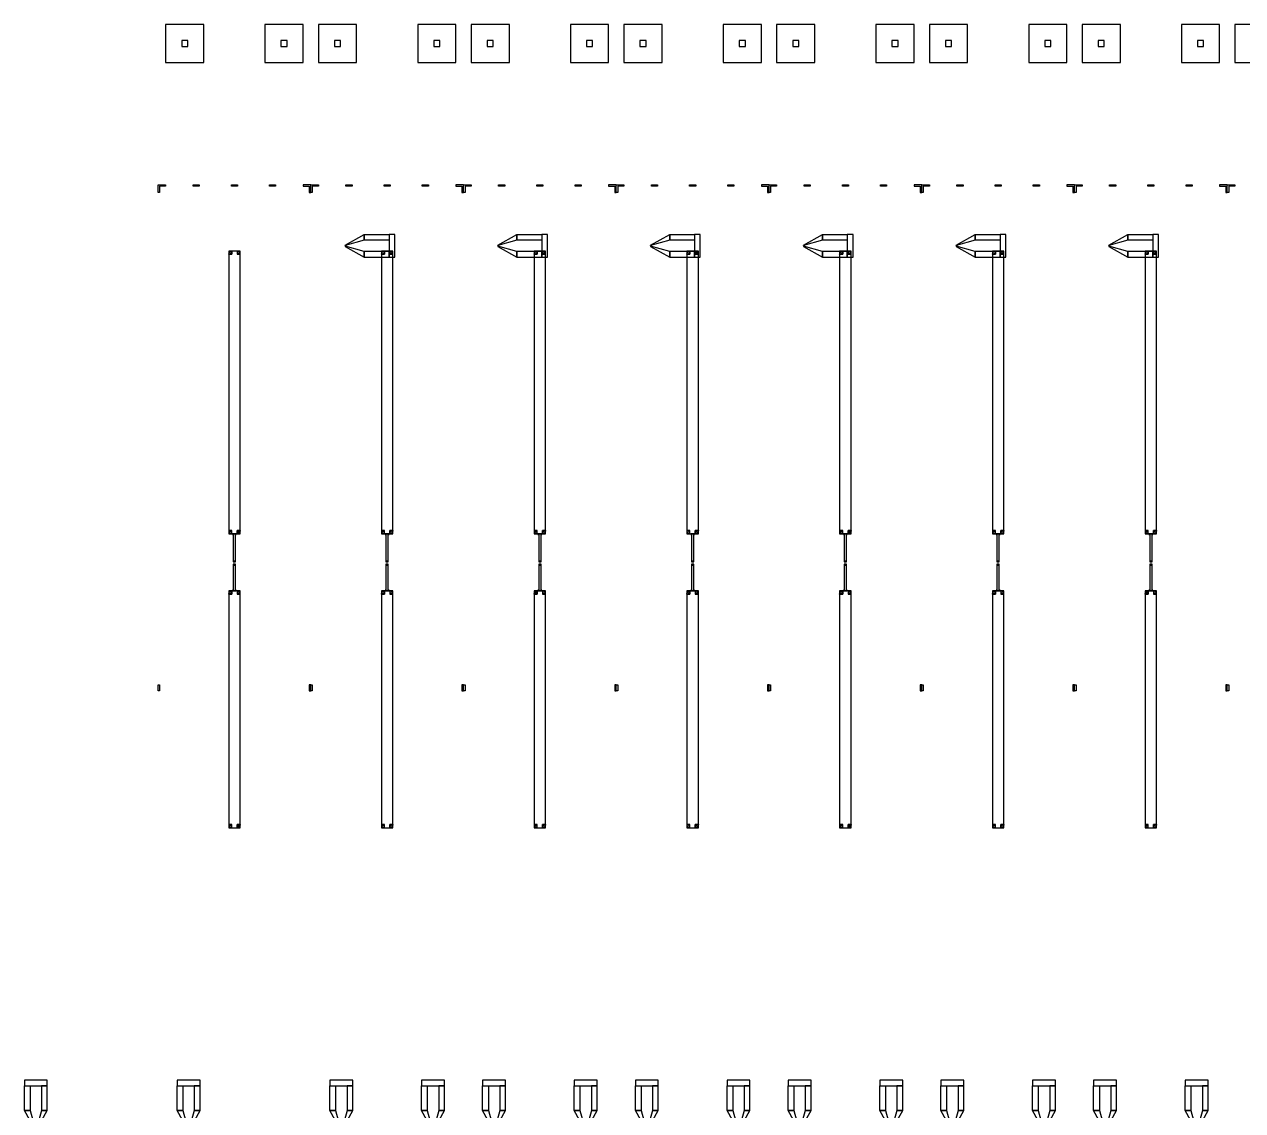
# Model space of a CAD drawing. Extents: x -19750 to 13102, y -13175 to 15275.
# Drawn here: x -19750 to -3799, y 1050 to 15275 of the extents above; entities that cross this region are included whole.
import ezdxf

# ---------------------------------------------------------------- set-up
doc = ezdxf.new("R2010")
doc.units = 0

# ---------------------------------------------------------------- blocks, each defined once
blk = doc.blocks.new('C1A')
for points in [[(-100, 28250), (-100, 27750), (400, 27750), (400, 28250), (-100, 28250)], [(1200, 28250), (1200, 27750), (1700, 27750), (1700, 28250), (1200, 28250)], [(110, 28040), (110, 27960), (190, 27960), (190, 28040), (110, 28040)], [(1410, 28040), (1410, 27960), (1490, 27960), (1490, 28040), (1410, 28040)], [(-200, 26150), (-100, 26150), (-100, 26130), (-180, 26130), (-180, 26050), (-200, 26050), (-200, 26150)], [(260, 26150), (340, 26150), (340, 26130), (260, 26130), (260, 26150)], [(760, 26150), (840, 26150), (840, 26130), (760, 26130), (760, 26150)], [(1260, 26150), (1340, 26150), (1340, 26130), (1260, 26130), (1260, 26150)], [(1800, 26150), (1700, 26150), (1700, 26130), (1780, 26130), (1780, 26050), (1800, 26050), (1800, 26150)], [(2500, 25425), (2250, 25355), (2250, 25360), (2500, 25500), (2500, 25425)], [(2500, 25425), (2250, 25355), (2250, 25360), (2500, 25500), (2500, 25425)], [(2825, 25425), (2500, 25425), (2500, 25500), (2825, 25500), (2825, 25425)], [(2825, 25425), (2500, 25425), (2500, 25500), (2825, 25500), (2825, 25425)], [(2900, 25500), (2825, 25500), (2825, 25200), (2900, 25200), (2900, 25500)], [(2900, 25500), (2825, 25500), (2825, 25200), (2900, 25200), (2900, 25500)], [(725, 25280), (725, 21580), (875, 21580), (875, 25280), (725, 25280)], [(725, 25280), (725, 25240), (765, 25240), (765, 25280), (725, 25280)], [(725, 25240), (730, 25260), (745, 25275), (765, 25280), (765, 25260), (755, 25257), (748, 25250), (745, 25240), (725, 25240)], [(745, 25240), (748, 25250), (755, 25257), (765, 25260), (765, 25240), (765, 25240), (765, 25240), (765, 25240), (745, 25240)], [(835, 25280), (835, 25240), (875, 25240), (875, 25280), (835, 25280)], [(875, 25240), (870, 25260), (855, 25275), (835, 25280), (835, 25260), (845, 25257), (852, 25250), (855, 25240), (875, 25240)], [(855, 25240), (852, 25250), (845, 25257), (835, 25260), (835, 25240), (835, 25240), (835, 25240), (835, 25240), (855, 25240)], [(2500, 25275), (2250, 25345), (2250, 25340), (2500, 25200), (2500, 25275)], [(2500, 25275), (2250, 25345), (2250, 25340), (2500, 25200), (2500, 25275)], [(2825, 25275), (2500, 25275), (2500, 25200), (2825, 25200), (2825, 25275)], [(2825, 25275), (2500, 25275), (2500, 25200), (2825, 25200), (2825, 25275)], [(765, 21580), (765, 21620), (725, 21620), (725, 21580), (765, 21580)], [(725, 21620), (730, 21600), (745, 21585), (765, 21580), (765, 21600), (755, 21603), (748, 21610), (745, 21620), (725, 21620)], [(745, 21620), (748, 21610), (755, 21603), (765, 21600), (765, 21620), (765, 21620), (765, 21620), (765, 21620), (745, 21620)], [(775, 21580), (775, 21570), (785, 21570), (785, 21580), (775, 21580)], [(785, 21570), (784, 21575), (780, 21579), (775, 21580), (775, 21575), (777, 21574), (779, 21572), (780, 21570), (785, 21570)], [(780, 21570), (779, 21572), (777, 21574), (775, 21575), (775, 21570), (775, 21570), (775, 21570), (775, 21570), (780, 21570)], [(785, 21580), (785, 21210), (815, 21210), (815, 21580), (785, 21580)], [(815, 21580), (815, 21570), (825, 21570), (825, 21580), (815, 21580)], [(815, 21570), (816, 21575), (820, 21579), (825, 21580), (825, 21575), (822, 21574), (821, 21572), (820, 21570), (815, 21570)], [(820, 21570), (821, 21572), (822, 21574), (825, 21575), (825, 21570), (825, 21570), (825, 21570), (825, 21570), (820, 21570)], [(875, 21580), (875, 21620), (835, 21620), (835, 21580), (875, 21580)], [(875, 21620), (870, 21600), (855, 21585), (835, 21580), (835, 21600), (845, 21603), (852, 21610), (855, 21620), (875, 21620)], [(855, 21620), (852, 21610), (845, 21603), (835, 21600), (835, 21620), (835, 21620), (835, 21620), (835, 21620), (855, 21620)], [(807, 21215), (807, 21220), (792, 21220), (792, 21215), (807, 21215)], [(785, 21180), (785, 20830), (815, 20830), (815, 21180), (785, 21180)], [(792, 21175), (792, 21170), (807, 21170), (807, 21175), (792, 21175)], [(802, 21210), (802, 21215), (797, 21215), (797, 21210), (802, 21210)], [(797, 21180), (797, 21175), (802, 21175), (802, 21180), (797, 21180)], [(725, 20830), (725, 17730), (875, 17730), (875, 20830), (725, 20830)], [(725, 20830), (725, 20790), (765, 20790), (765, 20830), (725, 20830)], [(725, 20790), (730, 20810), (745, 20825), (765, 20830), (765, 20810), (755, 20807), (748, 20800), (745, 20790), (725, 20790)], [(745, 20790), (748, 20800), (755, 20807), (765, 20810), (765, 20790), (765, 20790), (765, 20790), (765, 20790), (745, 20790)], [(785, 20830), (785, 20840), (775, 20840), (775, 20830), (785, 20830)], [(785, 20840), (784, 20835), (780, 20831), (775, 20830), (775, 20835), (777, 20836), (779, 20838), (780, 20840), (785, 20840)], [(780, 20840), (779, 20838), (777, 20836), (775, 20835), (775, 20840), (775, 20840), (775, 20840), (775, 20840), (780, 20840)], [(825, 20830), (825, 20840), (815, 20840), (815, 20830), (825, 20830)], [(815, 20840), (816, 20835), (820, 20831), (825, 20830), (825, 20835), (822, 20836), (821, 20838), (820, 20840), (815, 20840)], [(820, 20840), (821, 20838), (822, 20836), (825, 20835), (825, 20840), (825, 20840), (825, 20840), (825, 20840), (820, 20840)], [(835, 20830), (835, 20790), (875, 20790), (875, 20830), (835, 20830)], [(875, 20790), (870, 20810), (855, 20825), (835, 20830), (835, 20810), (845, 20807), (852, 20800), (855, 20790), (875, 20790)], [(855, 20790), (852, 20800), (845, 20807), (835, 20810), (835, 20790), (835, 20790), (835, 20790), (835, 20790), (855, 20790)], [(-200, 19522), (-200, 19602), (-180, 19602), (-180, 19522), (-200, 19522)], [(1800, 19522), (1800, 19602), (1780, 19602), (1780, 19522), (1800, 19522)], [(765, 17730), (765, 17770), (725, 17770), (725, 17730), (765, 17730)], [(725, 17770), (730, 17750), (745, 17735), (765, 17730), (765, 17750), (755, 17753), (748, 17760), (745, 17770), (725, 17770)], [(745, 17770), (748, 17760), (755, 17753), (765, 17750), (765, 17770), (765, 17770), (765, 17770), (765, 17770), (745, 17770)], [(875, 17730), (875, 17770), (835, 17770), (835, 17730), (875, 17730)], [(875, 17770), (870, 17750), (855, 17735), (835, 17730), (835, 17750), (845, 17753), (852, 17760), (855, 17770), (875, 17770)], [(855, 17770), (852, 17760), (845, 17753), (835, 17750), (835, 17770), (835, 17770), (835, 17770), (835, 17770), (855, 17770)], [(-1950, 14425), (-1950, 14350), (-1650, 14350), (-1650, 14425), (-1950, 14425)], [(-1950, 14425), (-1950, 14350), (-1650, 14350), (-1650, 14425), (-1950, 14425)], [(3250, 14425), (3250, 14350), (3550, 14350), (3550, 14425), (3250, 14425)], [(3250, 14425), (3250, 14350), (3550, 14350), (3550, 14425), (3250, 14425)], [(-1875, 14350), (-1875, 14025), (-1950, 14025), (-1950, 14350), (-1875, 14350)], [(-1875, 14350), (-1875, 14025), (-1950, 14025), (-1950, 14350), (-1875, 14350)], [(-1725, 14350), (-1725, 14025), (-1650, 14025), (-1650, 14350), (-1725, 14350)], [(-1725, 14350), (-1725, 14025), (-1650, 14025), (-1650, 14350), (-1725, 14350)], [(3325, 14350), (3325, 14025), (3250, 14025), (3250, 14350), (3325, 14350)], [(3325, 14350), (3325, 14025), (3250, 14025), (3250, 14350), (3325, 14350)], [(3475, 14350), (3475, 14025), (3550, 14025), (3550, 14350), (3475, 14350)], [(3475, 14350), (3475, 14025), (3550, 14025), (3550, 14350), (3475, 14350)], [(-1875, 14025), (-1805, 13775), (-1810, 13775), (-1950, 14025), (-1875, 14025)], [(-1875, 14025), (-1805, 13775), (-1810, 13775), (-1950, 14025), (-1875, 14025)], [(-1725, 14025), (-1795, 13775), (-1790, 13775), (-1650, 14025), (-1725, 14025)], [(-1725, 14025), (-1795, 13775), (-1790, 13775), (-1650, 14025), (-1725, 14025)], [(3325, 14025), (3395, 13775), (3390, 13775), (3250, 14025), (3325, 14025)], [(3325, 14025), (3395, 13775), (3390, 13775), (3250, 14025), (3325, 14025)], [(3475, 14025), (3405, 13775), (3410, 13775), (3550, 14025), (3475, 14025)], [(3475, 14025), (3405, 13775), (3410, 13775), (3550, 14025), (3475, 14025)]]:
    blk.add_lwpolyline(points)
blk = doc.blocks.new('C1B')
for points in [[(-100, 28250), (-100, 27750), (400, 27750), (400, 28250), (-100, 28250)], [(1200, 28250), (1200, 27750), (1700, 27750), (1700, 28250), (1200, 28250)], [(110, 28040), (110, 27960), (190, 27960), (190, 28040), (110, 28040)], [(1410, 28040), (1410, 27960), (1490, 27960), (1490, 28040), (1410, 28040)], [(-200, 26150), (-100, 26150), (-100, 26130), (-180, 26130), (-180, 26050), (-200, 26050), (-200, 26150)], [(260, 26150), (340, 26150), (340, 26130), (260, 26130), (260, 26150)], [(760, 26150), (840, 26150), (840, 26130), (760, 26130), (760, 26150)], [(1260, 26150), (1340, 26150), (1340, 26130), (1260, 26130), (1260, 26150)], [(1800, 26150), (1700, 26150), (1700, 26130), (1780, 26130), (1780, 26050), (1800, 26050), (1800, 26150)], [(2500, 25425), (2250, 25355), (2250, 25360), (2500, 25500), (2500, 25425)], [(2500, 25425), (2250, 25355), (2250, 25360), (2500, 25500), (2500, 25425)], [(2825, 25425), (2500, 25425), (2500, 25500), (2825, 25500), (2825, 25425)], [(2825, 25425), (2500, 25425), (2500, 25500), (2825, 25500), (2825, 25425)], [(2900, 25500), (2825, 25500), (2825, 25200), (2900, 25200), (2900, 25500)], [(2900, 25500), (2825, 25500), (2825, 25200), (2900, 25200), (2900, 25500)], [(725, 25280), (725, 21580), (875, 21580), (875, 25280), (725, 25280)], [(725, 25280), (725, 25240), (765, 25240), (765, 25280), (725, 25280)], [(725, 25240), (730, 25260), (745, 25275), (765, 25280), (765, 25260), (755, 25257), (748, 25250), (745, 25240), (725, 25240)], [(745, 25240), (748, 25250), (755, 25257), (765, 25260), (765, 25240), (765, 25240), (765, 25240), (765, 25240), (745, 25240)], [(835, 25280), (835, 25240), (875, 25240), (875, 25280), (835, 25280)], [(875, 25240), (870, 25260), (855, 25275), (835, 25280), (835, 25260), (845, 25257), (852, 25250), (855, 25240), (875, 25240)], [(855, 25240), (852, 25250), (845, 25257), (835, 25260), (835, 25240), (835, 25240), (835, 25240), (835, 25240), (855, 25240)], [(2500, 25275), (2250, 25345), (2250, 25340), (2500, 25200), (2500, 25275)], [(2500, 25275), (2250, 25345), (2250, 25340), (2500, 25200), (2500, 25275)], [(2825, 25275), (2500, 25275), (2500, 25200), (2825, 25200), (2825, 25275)], [(2825, 25275), (2500, 25275), (2500, 25200), (2825, 25200), (2825, 25275)], [(765, 21580), (765, 21620), (725, 21620), (725, 21580), (765, 21580)], [(725, 21620), (730, 21600), (745, 21585), (765, 21580), (765, 21600), (755, 21603), (748, 21610), (745, 21620), (725, 21620)], [(745, 21620), (748, 21610), (755, 21603), (765, 21600), (765, 21620), (765, 21620), (765, 21620), (765, 21620), (745, 21620)], [(775, 21580), (775, 21570), (785, 21570), (785, 21580), (775, 21580)], [(785, 21570), (784, 21575), (780, 21579), (775, 21580), (775, 21575), (777, 21574), (779, 21572), (780, 21570), (785, 21570)], [(780, 21570), (779, 21572), (777, 21574), (775, 21575), (775, 21570), (775, 21570), (775, 21570), (775, 21570), (780, 21570)], [(785, 21580), (785, 21210), (815, 21210), (815, 21580), (785, 21580)], [(815, 21580), (815, 21570), (825, 21570), (825, 21580), (815, 21580)], [(815, 21570), (816, 21575), (820, 21579), (825, 21580), (825, 21575), (822, 21574), (821, 21572), (820, 21570), (815, 21570)], [(820, 21570), (821, 21572), (822, 21574), (825, 21575), (825, 21570), (825, 21570), (825, 21570), (825, 21570), (820, 21570)], [(875, 21580), (875, 21620), (835, 21620), (835, 21580), (875, 21580)], [(875, 21620), (870, 21600), (855, 21585), (835, 21580), (835, 21600), (845, 21603), (852, 21610), (855, 21620), (875, 21620)], [(855, 21620), (852, 21610), (845, 21603), (835, 21600), (835, 21620), (835, 21620), (835, 21620), (835, 21620), (855, 21620)], [(807, 21215), (807, 21220), (792, 21220), (792, 21215), (807, 21215)], [(785, 21180), (785, 20830), (815, 20830), (815, 21180), (785, 21180)], [(792, 21175), (792, 21170), (807, 21170), (807, 21175), (792, 21175)], [(802, 21210), (802, 21215), (797, 21215), (797, 21210), (802, 21210)], [(797, 21180), (797, 21175), (802, 21175), (802, 21180), (797, 21180)], [(725, 20830), (725, 17730), (875, 17730), (875, 20830), (725, 20830)], [(725, 20830), (725, 20790), (765, 20790), (765, 20830), (725, 20830)], [(725, 20790), (730, 20810), (745, 20825), (765, 20830), (765, 20810), (755, 20807), (748, 20800), (745, 20790), (725, 20790)], [(745, 20790), (748, 20800), (755, 20807), (765, 20810), (765, 20790), (765, 20790), (765, 20790), (765, 20790), (745, 20790)], [(785, 20830), (785, 20840), (775, 20840), (775, 20830), (785, 20830)], [(785, 20840), (784, 20835), (780, 20831), (775, 20830), (775, 20835), (777, 20836), (779, 20838), (780, 20840), (785, 20840)], [(780, 20840), (779, 20838), (777, 20836), (775, 20835), (775, 20840), (775, 20840), (775, 20840), (775, 20840), (780, 20840)], [(825, 20830), (825, 20840), (815, 20840), (815, 20830), (825, 20830)], [(815, 20840), (816, 20835), (820, 20831), (825, 20830), (825, 20835), (822, 20836), (821, 20838), (820, 20840), (815, 20840)], [(820, 20840), (821, 20838), (822, 20836), (825, 20835), (825, 20840), (825, 20840), (825, 20840), (825, 20840), (820, 20840)], [(835, 20830), (835, 20790), (875, 20790), (875, 20830), (835, 20830)], [(875, 20790), (870, 20810), (855, 20825), (835, 20830), (835, 20810), (845, 20807), (852, 20800), (855, 20790), (875, 20790)], [(855, 20790), (852, 20800), (845, 20807), (835, 20810), (835, 20790), (835, 20790), (835, 20790), (835, 20790), (855, 20790)], [(-200, 19522), (-200, 19602), (-180, 19602), (-180, 19522), (-200, 19522)], [(1800, 19522), (1800, 19602), (1780, 19602), (1780, 19522), (1800, 19522)], [(765, 17730), (765, 17770), (725, 17770), (725, 17730), (765, 17730)], [(725, 17770), (730, 17750), (745, 17735), (765, 17730), (765, 17750), (755, 17753), (748, 17760), (745, 17770), (725, 17770)], [(745, 17770), (748, 17760), (755, 17753), (765, 17750), (765, 17770), (765, 17770), (765, 17770), (765, 17770), (745, 17770)], [(875, 17730), (875, 17770), (835, 17770), (835, 17730), (875, 17730)], [(875, 17770), (870, 17750), (855, 17735), (835, 17730), (835, 17750), (845, 17753), (852, 17760), (855, 17770), (875, 17770)], [(855, 17770), (852, 17760), (845, 17753), (835, 17750), (835, 17770), (835, 17770), (835, 17770), (835, 17770), (855, 17770)], [(-1950, 14425), (-1950, 14350), (-1650, 14350), (-1650, 14425), (-1950, 14425)], [(-1950, 14425), (-1950, 14350), (-1650, 14350), (-1650, 14425), (-1950, 14425)], [(3250, 14425), (3250, 14350), (3550, 14350), (3550, 14425), (3250, 14425)], [(3250, 14425), (3250, 14350), (3550, 14350), (3550, 14425), (3250, 14425)], [(-1875, 14350), (-1875, 14025), (-1950, 14025), (-1950, 14350), (-1875, 14350)], [(-1875, 14350), (-1875, 14025), (-1950, 14025), (-1950, 14350), (-1875, 14350)], [(-1725, 14350), (-1725, 14025), (-1650, 14025), (-1650, 14350), (-1725, 14350)], [(-1725, 14350), (-1725, 14025), (-1650, 14025), (-1650, 14350), (-1725, 14350)], [(3325, 14350), (3325, 14025), (3250, 14025), (3250, 14350), (3325, 14350)], [(3325, 14350), (3325, 14025), (3250, 14025), (3250, 14350), (3325, 14350)], [(3475, 14350), (3475, 14025), (3550, 14025), (3550, 14350), (3475, 14350)], [(3475, 14350), (3475, 14025), (3550, 14025), (3550, 14350), (3475, 14350)], [(-1875, 14025), (-1805, 13775), (-1810, 13775), (-1950, 14025), (-1875, 14025)], [(-1875, 14025), (-1805, 13775), (-1810, 13775), (-1950, 14025), (-1875, 14025)], [(-1725, 14025), (-1795, 13775), (-1790, 13775), (-1650, 14025), (-1725, 14025)], [(-1725, 14025), (-1795, 13775), (-1790, 13775), (-1650, 14025), (-1725, 14025)], [(3325, 14025), (3395, 13775), (3390, 13775), (3250, 14025), (3325, 14025)], [(3325, 14025), (3395, 13775), (3390, 13775), (3250, 14025), (3325, 14025)], [(3475, 14025), (3405, 13775), (3410, 13775), (3550, 14025), (3475, 14025)], [(3475, 14025), (3405, 13775), (3410, 13775), (3550, 14025), (3475, 14025)]]:
    blk.add_lwpolyline(points)
blk = doc.blocks.new('C1C')
for points in [[(-100, 28250), (-100, 27750), (400, 27750), (400, 28250), (-100, 28250)], [(1200, 28250), (1200, 27750), (1700, 27750), (1700, 28250), (1200, 28250)], [(110, 28040), (110, 27960), (190, 27960), (190, 28040), (110, 28040)], [(1410, 28040), (1410, 27960), (1490, 27960), (1490, 28040), (1410, 28040)], [(-200, 26150), (-100, 26150), (-100, 26130), (-180, 26130), (-180, 26050), (-200, 26050), (-200, 26150)], [(260, 26150), (340, 26150), (340, 26130), (260, 26130), (260, 26150)], [(760, 26150), (840, 26150), (840, 26130), (760, 26130), (760, 26150)], [(1260, 26150), (1340, 26150), (1340, 26130), (1260, 26130), (1260, 26150)], [(1800, 26150), (1700, 26150), (1700, 26130), (1780, 26130), (1780, 26050), (1800, 26050), (1800, 26150)], [(2500, 25425), (2250, 25355), (2250, 25360), (2500, 25500), (2500, 25425)], [(2500, 25425), (2250, 25355), (2250, 25360), (2500, 25500), (2500, 25425)], [(2825, 25425), (2500, 25425), (2500, 25500), (2825, 25500), (2825, 25425)], [(2825, 25425), (2500, 25425), (2500, 25500), (2825, 25500), (2825, 25425)], [(2900, 25500), (2825, 25500), (2825, 25200), (2900, 25200), (2900, 25500)], [(2900, 25500), (2825, 25500), (2825, 25200), (2900, 25200), (2900, 25500)], [(725, 25280), (725, 21580), (875, 21580), (875, 25280), (725, 25280)], [(725, 25280), (725, 25240), (765, 25240), (765, 25280), (725, 25280)], [(725, 25240), (730, 25260), (745, 25275), (765, 25280), (765, 25260), (755, 25257), (748, 25250), (745, 25240), (725, 25240)], [(745, 25240), (748, 25250), (755, 25257), (765, 25260), (765, 25240), (765, 25240), (765, 25240), (765, 25240), (745, 25240)], [(835, 25280), (835, 25240), (875, 25240), (875, 25280), (835, 25280)], [(875, 25240), (870, 25260), (855, 25275), (835, 25280), (835, 25260), (845, 25257), (852, 25250), (855, 25240), (875, 25240)], [(855, 25240), (852, 25250), (845, 25257), (835, 25260), (835, 25240), (835, 25240), (835, 25240), (835, 25240), (855, 25240)], [(2500, 25275), (2250, 25345), (2250, 25340), (2500, 25200), (2500, 25275)], [(2500, 25275), (2250, 25345), (2250, 25340), (2500, 25200), (2500, 25275)], [(2825, 25275), (2500, 25275), (2500, 25200), (2825, 25200), (2825, 25275)], [(2825, 25275), (2500, 25275), (2500, 25200), (2825, 25200), (2825, 25275)], [(765, 21580), (765, 21620), (725, 21620), (725, 21580), (765, 21580)], [(725, 21620), (730, 21600), (745, 21585), (765, 21580), (765, 21600), (755, 21603), (748, 21610), (745, 21620), (725, 21620)], [(745, 21620), (748, 21610), (755, 21603), (765, 21600), (765, 21620), (765, 21620), (765, 21620), (765, 21620), (745, 21620)], [(775, 21580), (775, 21570), (785, 21570), (785, 21580), (775, 21580)], [(785, 21570), (784, 21575), (780, 21579), (775, 21580), (775, 21575), (777, 21574), (779, 21572), (780, 21570), (785, 21570)], [(780, 21570), (779, 21572), (777, 21574), (775, 21575), (775, 21570), (775, 21570), (775, 21570), (775, 21570), (780, 21570)], [(785, 21580), (785, 21210), (815, 21210), (815, 21580), (785, 21580)], [(815, 21580), (815, 21570), (825, 21570), (825, 21580), (815, 21580)], [(815, 21570), (816, 21575), (820, 21579), (825, 21580), (825, 21575), (822, 21574), (821, 21572), (820, 21570), (815, 21570)], [(820, 21570), (821, 21572), (822, 21574), (825, 21575), (825, 21570), (825, 21570), (825, 21570), (825, 21570), (820, 21570)], [(875, 21580), (875, 21620), (835, 21620), (835, 21580), (875, 21580)], [(875, 21620), (870, 21600), (855, 21585), (835, 21580), (835, 21600), (845, 21603), (852, 21610), (855, 21620), (875, 21620)], [(855, 21620), (852, 21610), (845, 21603), (835, 21600), (835, 21620), (835, 21620), (835, 21620), (835, 21620), (855, 21620)], [(807, 21215), (807, 21220), (792, 21220), (792, 21215), (807, 21215)], [(785, 21180), (785, 20830), (815, 20830), (815, 21180), (785, 21180)], [(792, 21175), (792, 21170), (807, 21170), (807, 21175), (792, 21175)], [(802, 21210), (802, 21215), (797, 21215), (797, 21210), (802, 21210)], [(797, 21180), (797, 21175), (802, 21175), (802, 21180), (797, 21180)], [(725, 20830), (725, 17730), (875, 17730), (875, 20830), (725, 20830)], [(725, 20830), (725, 20790), (765, 20790), (765, 20830), (725, 20830)], [(725, 20790), (730, 20810), (745, 20825), (765, 20830), (765, 20810), (755, 20807), (748, 20800), (745, 20790), (725, 20790)], [(745, 20790), (748, 20800), (755, 20807), (765, 20810), (765, 20790), (765, 20790), (765, 20790), (765, 20790), (745, 20790)], [(785, 20830), (785, 20840), (775, 20840), (775, 20830), (785, 20830)], [(785, 20840), (784, 20835), (780, 20831), (775, 20830), (775, 20835), (777, 20836), (779, 20838), (780, 20840), (785, 20840)], [(780, 20840), (779, 20838), (777, 20836), (775, 20835), (775, 20840), (775, 20840), (775, 20840), (775, 20840), (780, 20840)], [(825, 20830), (825, 20840), (815, 20840), (815, 20830), (825, 20830)], [(815, 20840), (816, 20835), (820, 20831), (825, 20830), (825, 20835), (822, 20836), (821, 20838), (820, 20840), (815, 20840)], [(820, 20840), (821, 20838), (822, 20836), (825, 20835), (825, 20840), (825, 20840), (825, 20840), (825, 20840), (820, 20840)], [(835, 20830), (835, 20790), (875, 20790), (875, 20830), (835, 20830)], [(875, 20790), (870, 20810), (855, 20825), (835, 20830), (835, 20810), (845, 20807), (852, 20800), (855, 20790), (875, 20790)], [(855, 20790), (852, 20800), (845, 20807), (835, 20810), (835, 20790), (835, 20790), (835, 20790), (835, 20790), (855, 20790)], [(-200, 19522), (-200, 19602), (-180, 19602), (-180, 19522), (-200, 19522)], [(1800, 19522), (1800, 19602), (1780, 19602), (1780, 19522), (1800, 19522)], [(765, 17730), (765, 17770), (725, 17770), (725, 17730), (765, 17730)], [(725, 17770), (730, 17750), (745, 17735), (765, 17730), (765, 17750), (755, 17753), (748, 17760), (745, 17770), (725, 17770)], [(745, 17770), (748, 17760), (755, 17753), (765, 17750), (765, 17770), (765, 17770), (765, 17770), (765, 17770), (745, 17770)], [(875, 17730), (875, 17770), (835, 17770), (835, 17730), (875, 17730)], [(875, 17770), (870, 17750), (855, 17735), (835, 17730), (835, 17750), (845, 17753), (852, 17760), (855, 17770), (875, 17770)], [(855, 17770), (852, 17760), (845, 17753), (835, 17750), (835, 17770), (835, 17770), (835, 17770), (835, 17770), (855, 17770)], [(-1950, 14425), (-1950, 14350), (-1650, 14350), (-1650, 14425), (-1950, 14425)], [(-1950, 14425), (-1950, 14350), (-1650, 14350), (-1650, 14425), (-1950, 14425)], [(3250, 14425), (3250, 14350), (3550, 14350), (3550, 14425), (3250, 14425)], [(3250, 14425), (3250, 14350), (3550, 14350), (3550, 14425), (3250, 14425)], [(-1875, 14350), (-1875, 14025), (-1950, 14025), (-1950, 14350), (-1875, 14350)], [(-1875, 14350), (-1875, 14025), (-1950, 14025), (-1950, 14350), (-1875, 14350)], [(-1725, 14350), (-1725, 14025), (-1650, 14025), (-1650, 14350), (-1725, 14350)], [(-1725, 14350), (-1725, 14025), (-1650, 14025), (-1650, 14350), (-1725, 14350)], [(3325, 14350), (3325, 14025), (3250, 14025), (3250, 14350), (3325, 14350)], [(3325, 14350), (3325, 14025), (3250, 14025), (3250, 14350), (3325, 14350)], [(3475, 14350), (3475, 14025), (3550, 14025), (3550, 14350), (3475, 14350)], [(3475, 14350), (3475, 14025), (3550, 14025), (3550, 14350), (3475, 14350)], [(-1875, 14025), (-1805, 13775), (-1810, 13775), (-1950, 14025), (-1875, 14025)], [(-1875, 14025), (-1805, 13775), (-1810, 13775), (-1950, 14025), (-1875, 14025)], [(-1725, 14025), (-1795, 13775), (-1790, 13775), (-1650, 14025), (-1725, 14025)], [(-1725, 14025), (-1795, 13775), (-1790, 13775), (-1650, 14025), (-1725, 14025)], [(3325, 14025), (3395, 13775), (3390, 13775), (3250, 14025), (3325, 14025)], [(3325, 14025), (3395, 13775), (3390, 13775), (3250, 14025), (3325, 14025)], [(3475, 14025), (3405, 13775), (3410, 13775), (3550, 14025), (3475, 14025)], [(3475, 14025), (3405, 13775), (3410, 13775), (3550, 14025), (3475, 14025)]]:
    blk.add_lwpolyline(points)
blk = doc.blocks.new('C1D')
for points in [[(-100, 28250), (-100, 27750), (400, 27750), (400, 28250), (-100, 28250)], [(1200, 28250), (1200, 27750), (1700, 27750), (1700, 28250), (1200, 28250)], [(110, 28040), (110, 27960), (190, 27960), (190, 28040), (110, 28040)], [(1410, 28040), (1410, 27960), (1490, 27960), (1490, 28040), (1410, 28040)], [(-200, 26150), (-100, 26150), (-100, 26130), (-180, 26130), (-180, 26050), (-200, 26050), (-200, 26150)], [(260, 26150), (340, 26150), (340, 26130), (260, 26130), (260, 26150)], [(760, 26150), (840, 26150), (840, 26130), (760, 26130), (760, 26150)], [(1260, 26150), (1340, 26150), (1340, 26130), (1260, 26130), (1260, 26150)], [(1800, 26150), (1700, 26150), (1700, 26130), (1780, 26130), (1780, 26050), (1800, 26050), (1800, 26150)], [(2500, 25425), (2250, 25355), (2250, 25360), (2500, 25500), (2500, 25425)], [(2500, 25425), (2250, 25355), (2250, 25360), (2500, 25500), (2500, 25425)], [(2825, 25425), (2500, 25425), (2500, 25500), (2825, 25500), (2825, 25425)], [(2825, 25425), (2500, 25425), (2500, 25500), (2825, 25500), (2825, 25425)], [(2900, 25500), (2825, 25500), (2825, 25200), (2900, 25200), (2900, 25500)], [(2900, 25500), (2825, 25500), (2825, 25200), (2900, 25200), (2900, 25500)], [(725, 25280), (725, 21580), (875, 21580), (875, 25280), (725, 25280)], [(725, 25280), (725, 25240), (765, 25240), (765, 25280), (725, 25280)], [(725, 25240), (730, 25260), (745, 25275), (765, 25280), (765, 25260), (755, 25257), (748, 25250), (745, 25240), (725, 25240)], [(745, 25240), (748, 25250), (755, 25257), (765, 25260), (765, 25240), (765, 25240), (765, 25240), (765, 25240), (745, 25240)], [(835, 25280), (835, 25240), (875, 25240), (875, 25280), (835, 25280)], [(875, 25240), (870, 25260), (855, 25275), (835, 25280), (835, 25260), (845, 25257), (852, 25250), (855, 25240), (875, 25240)], [(855, 25240), (852, 25250), (845, 25257), (835, 25260), (835, 25240), (835, 25240), (835, 25240), (835, 25240), (855, 25240)], [(2500, 25275), (2250, 25345), (2250, 25340), (2500, 25200), (2500, 25275)], [(2500, 25275), (2250, 25345), (2250, 25340), (2500, 25200), (2500, 25275)], [(2825, 25275), (2500, 25275), (2500, 25200), (2825, 25200), (2825, 25275)], [(2825, 25275), (2500, 25275), (2500, 25200), (2825, 25200), (2825, 25275)], [(765, 21580), (765, 21620), (725, 21620), (725, 21580), (765, 21580)], [(725, 21620), (730, 21600), (745, 21585), (765, 21580), (765, 21600), (755, 21603), (748, 21610), (745, 21620), (725, 21620)], [(745, 21620), (748, 21610), (755, 21603), (765, 21600), (765, 21620), (765, 21620), (765, 21620), (765, 21620), (745, 21620)], [(775, 21580), (775, 21570), (785, 21570), (785, 21580), (775, 21580)], [(785, 21570), (784, 21575), (780, 21579), (775, 21580), (775, 21575), (777, 21574), (779, 21572), (780, 21570), (785, 21570)], [(780, 21570), (779, 21572), (777, 21574), (775, 21575), (775, 21570), (775, 21570), (775, 21570), (775, 21570), (780, 21570)], [(785, 21580), (785, 21210), (815, 21210), (815, 21580), (785, 21580)], [(815, 21580), (815, 21570), (825, 21570), (825, 21580), (815, 21580)], [(815, 21570), (816, 21575), (820, 21579), (825, 21580), (825, 21575), (822, 21574), (821, 21572), (820, 21570), (815, 21570)], [(820, 21570), (821, 21572), (822, 21574), (825, 21575), (825, 21570), (825, 21570), (825, 21570), (825, 21570), (820, 21570)], [(875, 21580), (875, 21620), (835, 21620), (835, 21580), (875, 21580)], [(875, 21620), (870, 21600), (855, 21585), (835, 21580), (835, 21600), (845, 21603), (852, 21610), (855, 21620), (875, 21620)], [(855, 21620), (852, 21610), (845, 21603), (835, 21600), (835, 21620), (835, 21620), (835, 21620), (835, 21620), (855, 21620)], [(807, 21215), (807, 21220), (792, 21220), (792, 21215), (807, 21215)], [(785, 21180), (785, 20830), (815, 20830), (815, 21180), (785, 21180)], [(792, 21175), (792, 21170), (807, 21170), (807, 21175), (792, 21175)], [(802, 21210), (802, 21215), (797, 21215), (797, 21210), (802, 21210)], [(797, 21180), (797, 21175), (802, 21175), (802, 21180), (797, 21180)], [(725, 20830), (725, 17730), (875, 17730), (875, 20830), (725, 20830)], [(725, 20830), (725, 20790), (765, 20790), (765, 20830), (725, 20830)], [(725, 20790), (730, 20810), (745, 20825), (765, 20830), (765, 20810), (755, 20807), (748, 20800), (745, 20790), (725, 20790)], [(745, 20790), (748, 20800), (755, 20807), (765, 20810), (765, 20790), (765, 20790), (765, 20790), (765, 20790), (745, 20790)], [(785, 20830), (785, 20840), (775, 20840), (775, 20830), (785, 20830)], [(785, 20840), (784, 20835), (780, 20831), (775, 20830), (775, 20835), (777, 20836), (779, 20838), (780, 20840), (785, 20840)], [(780, 20840), (779, 20838), (777, 20836), (775, 20835), (775, 20840), (775, 20840), (775, 20840), (775, 20840), (780, 20840)], [(825, 20830), (825, 20840), (815, 20840), (815, 20830), (825, 20830)], [(815, 20840), (816, 20835), (820, 20831), (825, 20830), (825, 20835), (822, 20836), (821, 20838), (820, 20840), (815, 20840)], [(820, 20840), (821, 20838), (822, 20836), (825, 20835), (825, 20840), (825, 20840), (825, 20840), (825, 20840), (820, 20840)], [(835, 20830), (835, 20790), (875, 20790), (875, 20830), (835, 20830)], [(875, 20790), (870, 20810), (855, 20825), (835, 20830), (835, 20810), (845, 20807), (852, 20800), (855, 20790), (875, 20790)], [(855, 20790), (852, 20800), (845, 20807), (835, 20810), (835, 20790), (835, 20790), (835, 20790), (835, 20790), (855, 20790)], [(-200, 19522), (-200, 19602), (-180, 19602), (-180, 19522), (-200, 19522)], [(1800, 19522), (1800, 19602), (1780, 19602), (1780, 19522), (1800, 19522)], [(765, 17730), (765, 17770), (725, 17770), (725, 17730), (765, 17730)], [(725, 17770), (730, 17750), (745, 17735), (765, 17730), (765, 17750), (755, 17753), (748, 17760), (745, 17770), (725, 17770)], [(745, 17770), (748, 17760), (755, 17753), (765, 17750), (765, 17770), (765, 17770), (765, 17770), (765, 17770), (745, 17770)], [(875, 17730), (875, 17770), (835, 17770), (835, 17730), (875, 17730)], [(875, 17770), (870, 17750), (855, 17735), (835, 17730), (835, 17750), (845, 17753), (852, 17760), (855, 17770), (875, 17770)], [(855, 17770), (852, 17760), (845, 17753), (835, 17750), (835, 17770), (835, 17770), (835, 17770), (835, 17770), (855, 17770)], [(-1950, 14425), (-1950, 14350), (-1650, 14350), (-1650, 14425), (-1950, 14425)], [(-1950, 14425), (-1950, 14350), (-1650, 14350), (-1650, 14425), (-1950, 14425)], [(3250, 14425), (3250, 14350), (3550, 14350), (3550, 14425), (3250, 14425)], [(3250, 14425), (3250, 14350), (3550, 14350), (3550, 14425), (3250, 14425)], [(-1875, 14350), (-1875, 14025), (-1950, 14025), (-1950, 14350), (-1875, 14350)], [(-1875, 14350), (-1875, 14025), (-1950, 14025), (-1950, 14350), (-1875, 14350)], [(-1725, 14350), (-1725, 14025), (-1650, 14025), (-1650, 14350), (-1725, 14350)], [(-1725, 14350), (-1725, 14025), (-1650, 14025), (-1650, 14350), (-1725, 14350)], [(3325, 14350), (3325, 14025), (3250, 14025), (3250, 14350), (3325, 14350)], [(3325, 14350), (3325, 14025), (3250, 14025), (3250, 14350), (3325, 14350)], [(3475, 14350), (3475, 14025), (3550, 14025), (3550, 14350), (3475, 14350)], [(3475, 14350), (3475, 14025), (3550, 14025), (3550, 14350), (3475, 14350)], [(-1875, 14025), (-1805, 13775), (-1810, 13775), (-1950, 14025), (-1875, 14025)], [(-1875, 14025), (-1805, 13775), (-1810, 13775), (-1950, 14025), (-1875, 14025)], [(-1725, 14025), (-1795, 13775), (-1790, 13775), (-1650, 14025), (-1725, 14025)], [(-1725, 14025), (-1795, 13775), (-1790, 13775), (-1650, 14025), (-1725, 14025)], [(3325, 14025), (3395, 13775), (3390, 13775), (3250, 14025), (3325, 14025)], [(3325, 14025), (3395, 13775), (3390, 13775), (3250, 14025), (3325, 14025)], [(3475, 14025), (3405, 13775), (3410, 13775), (3550, 14025), (3475, 14025)], [(3475, 14025), (3405, 13775), (3410, 13775), (3550, 14025), (3475, 14025)]]:
    blk.add_lwpolyline(points)
blk = doc.blocks.new('C1E')
for points in [[(-100, 28250), (-100, 27750), (400, 27750), (400, 28250), (-100, 28250)], [(1200, 28250), (1200, 27750), (1700, 27750), (1700, 28250), (1200, 28250)], [(110, 28040), (110, 27960), (190, 27960), (190, 28040), (110, 28040)], [(1410, 28040), (1410, 27960), (1490, 27960), (1490, 28040), (1410, 28040)], [(-200, 26150), (-100, 26150), (-100, 26130), (-180, 26130), (-180, 26050), (-200, 26050), (-200, 26150)], [(260, 26150), (340, 26150), (340, 26130), (260, 26130), (260, 26150)], [(760, 26150), (840, 26150), (840, 26130), (760, 26130), (760, 26150)], [(1260, 26150), (1340, 26150), (1340, 26130), (1260, 26130), (1260, 26150)], [(1800, 26150), (1700, 26150), (1700, 26130), (1780, 26130), (1780, 26050), (1800, 26050), (1800, 26150)], [(2500, 25425), (2250, 25355), (2250, 25360), (2500, 25500), (2500, 25425)], [(2500, 25425), (2250, 25355), (2250, 25360), (2500, 25500), (2500, 25425)], [(2825, 25425), (2500, 25425), (2500, 25500), (2825, 25500), (2825, 25425)], [(2825, 25425), (2500, 25425), (2500, 25500), (2825, 25500), (2825, 25425)], [(2900, 25500), (2825, 25500), (2825, 25200), (2900, 25200), (2900, 25500)], [(2900, 25500), (2825, 25500), (2825, 25200), (2900, 25200), (2900, 25500)], [(725, 25280), (725, 21580), (875, 21580), (875, 25280), (725, 25280)], [(725, 25280), (725, 25240), (765, 25240), (765, 25280), (725, 25280)], [(725, 25240), (730, 25260), (745, 25275), (765, 25280), (765, 25260), (755, 25257), (748, 25250), (745, 25240), (725, 25240)], [(745, 25240), (748, 25250), (755, 25257), (765, 25260), (765, 25240), (765, 25240), (765, 25240), (765, 25240), (745, 25240)], [(835, 25280), (835, 25240), (875, 25240), (875, 25280), (835, 25280)], [(875, 25240), (870, 25260), (855, 25275), (835, 25280), (835, 25260), (845, 25257), (852, 25250), (855, 25240), (875, 25240)], [(855, 25240), (852, 25250), (845, 25257), (835, 25260), (835, 25240), (835, 25240), (835, 25240), (835, 25240), (855, 25240)], [(2500, 25275), (2250, 25345), (2250, 25340), (2500, 25200), (2500, 25275)], [(2500, 25275), (2250, 25345), (2250, 25340), (2500, 25200), (2500, 25275)], [(2825, 25275), (2500, 25275), (2500, 25200), (2825, 25200), (2825, 25275)], [(2825, 25275), (2500, 25275), (2500, 25200), (2825, 25200), (2825, 25275)], [(765, 21580), (765, 21620), (725, 21620), (725, 21580), (765, 21580)], [(725, 21620), (730, 21600), (745, 21585), (765, 21580), (765, 21600), (755, 21603), (748, 21610), (745, 21620), (725, 21620)], [(745, 21620), (748, 21610), (755, 21603), (765, 21600), (765, 21620), (765, 21620), (765, 21620), (765, 21620), (745, 21620)], [(775, 21580), (775, 21570), (785, 21570), (785, 21580), (775, 21580)], [(785, 21570), (784, 21575), (780, 21579), (775, 21580), (775, 21575), (777, 21574), (779, 21572), (780, 21570), (785, 21570)], [(780, 21570), (779, 21572), (777, 21574), (775, 21575), (775, 21570), (775, 21570), (775, 21570), (775, 21570), (780, 21570)], [(785, 21580), (785, 21210), (815, 21210), (815, 21580), (785, 21580)], [(815, 21580), (815, 21570), (825, 21570), (825, 21580), (815, 21580)], [(815, 21570), (816, 21575), (820, 21579), (825, 21580), (825, 21575), (822, 21574), (821, 21572), (820, 21570), (815, 21570)], [(820, 21570), (821, 21572), (822, 21574), (825, 21575), (825, 21570), (825, 21570), (825, 21570), (825, 21570), (820, 21570)], [(875, 21580), (875, 21620), (835, 21620), (835, 21580), (875, 21580)], [(875, 21620), (870, 21600), (855, 21585), (835, 21580), (835, 21600), (845, 21603), (852, 21610), (855, 21620), (875, 21620)], [(855, 21620), (852, 21610), (845, 21603), (835, 21600), (835, 21620), (835, 21620), (835, 21620), (835, 21620), (855, 21620)], [(807, 21215), (807, 21220), (792, 21220), (792, 21215), (807, 21215)], [(785, 21180), (785, 20830), (815, 20830), (815, 21180), (785, 21180)], [(792, 21175), (792, 21170), (807, 21170), (807, 21175), (792, 21175)], [(802, 21210), (802, 21215), (797, 21215), (797, 21210), (802, 21210)], [(797, 21180), (797, 21175), (802, 21175), (802, 21180), (797, 21180)], [(725, 20830), (725, 17730), (875, 17730), (875, 20830), (725, 20830)], [(725, 20830), (725, 20790), (765, 20790), (765, 20830), (725, 20830)], [(725, 20790), (730, 20810), (745, 20825), (765, 20830), (765, 20810), (755, 20807), (748, 20800), (745, 20790), (725, 20790)], [(745, 20790), (748, 20800), (755, 20807), (765, 20810), (765, 20790), (765, 20790), (765, 20790), (765, 20790), (745, 20790)], [(785, 20830), (785, 20840), (775, 20840), (775, 20830), (785, 20830)], [(785, 20840), (784, 20835), (780, 20831), (775, 20830), (775, 20835), (777, 20836), (779, 20838), (780, 20840), (785, 20840)], [(780, 20840), (779, 20838), (777, 20836), (775, 20835), (775, 20840), (775, 20840), (775, 20840), (775, 20840), (780, 20840)], [(825, 20830), (825, 20840), (815, 20840), (815, 20830), (825, 20830)], [(815, 20840), (816, 20835), (820, 20831), (825, 20830), (825, 20835), (822, 20836), (821, 20838), (820, 20840), (815, 20840)], [(820, 20840), (821, 20838), (822, 20836), (825, 20835), (825, 20840), (825, 20840), (825, 20840), (825, 20840), (820, 20840)], [(835, 20830), (835, 20790), (875, 20790), (875, 20830), (835, 20830)], [(875, 20790), (870, 20810), (855, 20825), (835, 20830), (835, 20810), (845, 20807), (852, 20800), (855, 20790), (875, 20790)], [(855, 20790), (852, 20800), (845, 20807), (835, 20810), (835, 20790), (835, 20790), (835, 20790), (835, 20790), (855, 20790)], [(-200, 19522), (-200, 19602), (-180, 19602), (-180, 19522), (-200, 19522)], [(1800, 19522), (1800, 19602), (1780, 19602), (1780, 19522), (1800, 19522)], [(765, 17730), (765, 17770), (725, 17770), (725, 17730), (765, 17730)], [(725, 17770), (730, 17750), (745, 17735), (765, 17730), (765, 17750), (755, 17753), (748, 17760), (745, 17770), (725, 17770)], [(745, 17770), (748, 17760), (755, 17753), (765, 17750), (765, 17770), (765, 17770), (765, 17770), (765, 17770), (745, 17770)], [(875, 17730), (875, 17770), (835, 17770), (835, 17730), (875, 17730)], [(875, 17770), (870, 17750), (855, 17735), (835, 17730), (835, 17750), (845, 17753), (852, 17760), (855, 17770), (875, 17770)], [(855, 17770), (852, 17760), (845, 17753), (835, 17750), (835, 17770), (835, 17770), (835, 17770), (835, 17770), (855, 17770)], [(-1950, 14425), (-1950, 14350), (-1650, 14350), (-1650, 14425), (-1950, 14425)], [(-1950, 14425), (-1950, 14350), (-1650, 14350), (-1650, 14425), (-1950, 14425)], [(3250, 14425), (3250, 14350), (3550, 14350), (3550, 14425), (3250, 14425)], [(3250, 14425), (3250, 14350), (3550, 14350), (3550, 14425), (3250, 14425)], [(-1875, 14350), (-1875, 14025), (-1950, 14025), (-1950, 14350), (-1875, 14350)], [(-1875, 14350), (-1875, 14025), (-1950, 14025), (-1950, 14350), (-1875, 14350)], [(-1725, 14350), (-1725, 14025), (-1650, 14025), (-1650, 14350), (-1725, 14350)], [(-1725, 14350), (-1725, 14025), (-1650, 14025), (-1650, 14350), (-1725, 14350)], [(3325, 14350), (3325, 14025), (3250, 14025), (3250, 14350), (3325, 14350)], [(3325, 14350), (3325, 14025), (3250, 14025), (3250, 14350), (3325, 14350)], [(3475, 14350), (3475, 14025), (3550, 14025), (3550, 14350), (3475, 14350)], [(3475, 14350), (3475, 14025), (3550, 14025), (3550, 14350), (3475, 14350)], [(-1875, 14025), (-1805, 13775), (-1810, 13775), (-1950, 14025), (-1875, 14025)], [(-1875, 14025), (-1805, 13775), (-1810, 13775), (-1950, 14025), (-1875, 14025)], [(-1725, 14025), (-1795, 13775), (-1790, 13775), (-1650, 14025), (-1725, 14025)], [(-1725, 14025), (-1795, 13775), (-1790, 13775), (-1650, 14025), (-1725, 14025)], [(3325, 14025), (3395, 13775), (3390, 13775), (3250, 14025), (3325, 14025)], [(3325, 14025), (3395, 13775), (3390, 13775), (3250, 14025), (3325, 14025)], [(3475, 14025), (3405, 13775), (3410, 13775), (3550, 14025), (3475, 14025)], [(3475, 14025), (3405, 13775), (3410, 13775), (3550, 14025), (3475, 14025)]]:
    blk.add_lwpolyline(points)
blk = doc.blocks.new('C1F')
for points in [[(-100, 28250), (-100, 27750), (400, 27750), (400, 28250), (-100, 28250)], [(1200, 28250), (1200, 27750), (1700, 27750), (1700, 28250), (1200, 28250)], [(110, 28040), (110, 27960), (190, 27960), (190, 28040), (110, 28040)], [(1410, 28040), (1410, 27960), (1490, 27960), (1490, 28040), (1410, 28040)], [(-200, 26150), (-100, 26150), (-100, 26130), (-180, 26130), (-180, 26050), (-200, 26050), (-200, 26150)], [(260, 26150), (340, 26150), (340, 26130), (260, 26130), (260, 26150)], [(760, 26150), (840, 26150), (840, 26130), (760, 26130), (760, 26150)], [(1260, 26150), (1340, 26150), (1340, 26130), (1260, 26130), (1260, 26150)], [(1800, 26150), (1700, 26150), (1700, 26130), (1780, 26130), (1780, 26050), (1800, 26050), (1800, 26150)], [(2500, 25425), (2250, 25355), (2250, 25360), (2500, 25500), (2500, 25425)], [(2500, 25425), (2250, 25355), (2250, 25360), (2500, 25500), (2500, 25425)], [(2825, 25425), (2500, 25425), (2500, 25500), (2825, 25500), (2825, 25425)], [(2825, 25425), (2500, 25425), (2500, 25500), (2825, 25500), (2825, 25425)], [(2900, 25500), (2825, 25500), (2825, 25200), (2900, 25200), (2900, 25500)], [(2900, 25500), (2825, 25500), (2825, 25200), (2900, 25200), (2900, 25500)], [(725, 25280), (725, 21580), (875, 21580), (875, 25280), (725, 25280)], [(725, 25280), (725, 25240), (765, 25240), (765, 25280), (725, 25280)], [(725, 25240), (730, 25260), (745, 25275), (765, 25280), (765, 25260), (755, 25257), (748, 25250), (745, 25240), (725, 25240)], [(745, 25240), (748, 25250), (755, 25257), (765, 25260), (765, 25240), (765, 25240), (765, 25240), (765, 25240), (745, 25240)], [(835, 25280), (835, 25240), (875, 25240), (875, 25280), (835, 25280)], [(875, 25240), (870, 25260), (855, 25275), (835, 25280), (835, 25260), (845, 25257), (852, 25250), (855, 25240), (875, 25240)], [(855, 25240), (852, 25250), (845, 25257), (835, 25260), (835, 25240), (835, 25240), (835, 25240), (835, 25240), (855, 25240)], [(2500, 25275), (2250, 25345), (2250, 25340), (2500, 25200), (2500, 25275)], [(2500, 25275), (2250, 25345), (2250, 25340), (2500, 25200), (2500, 25275)], [(2825, 25275), (2500, 25275), (2500, 25200), (2825, 25200), (2825, 25275)], [(2825, 25275), (2500, 25275), (2500, 25200), (2825, 25200), (2825, 25275)], [(765, 21580), (765, 21620), (725, 21620), (725, 21580), (765, 21580)], [(725, 21620), (730, 21600), (745, 21585), (765, 21580), (765, 21600), (755, 21603), (748, 21610), (745, 21620), (725, 21620)], [(745, 21620), (748, 21610), (755, 21603), (765, 21600), (765, 21620), (765, 21620), (765, 21620), (765, 21620), (745, 21620)], [(775, 21580), (775, 21570), (785, 21570), (785, 21580), (775, 21580)], [(785, 21570), (784, 21575), (780, 21579), (775, 21580), (775, 21575), (777, 21574), (779, 21572), (780, 21570), (785, 21570)], [(780, 21570), (779, 21572), (777, 21574), (775, 21575), (775, 21570), (775, 21570), (775, 21570), (775, 21570), (780, 21570)], [(785, 21580), (785, 21210), (815, 21210), (815, 21580), (785, 21580)], [(815, 21580), (815, 21570), (825, 21570), (825, 21580), (815, 21580)], [(815, 21570), (816, 21575), (820, 21579), (825, 21580), (825, 21575), (822, 21574), (821, 21572), (820, 21570), (815, 21570)], [(820, 21570), (821, 21572), (822, 21574), (825, 21575), (825, 21570), (825, 21570), (825, 21570), (825, 21570), (820, 21570)], [(875, 21580), (875, 21620), (835, 21620), (835, 21580), (875, 21580)], [(875, 21620), (870, 21600), (855, 21585), (835, 21580), (835, 21600), (845, 21603), (852, 21610), (855, 21620), (875, 21620)], [(855, 21620), (852, 21610), (845, 21603), (835, 21600), (835, 21620), (835, 21620), (835, 21620), (835, 21620), (855, 21620)], [(807, 21215), (807, 21220), (792, 21220), (792, 21215), (807, 21215)], [(785, 21180), (785, 20830), (815, 20830), (815, 21180), (785, 21180)], [(792, 21175), (792, 21170), (807, 21170), (807, 21175), (792, 21175)], [(802, 21210), (802, 21215), (797, 21215), (797, 21210), (802, 21210)], [(797, 21180), (797, 21175), (802, 21175), (802, 21180), (797, 21180)], [(725, 20830), (725, 17730), (875, 17730), (875, 20830), (725, 20830)], [(725, 20830), (725, 20790), (765, 20790), (765, 20830), (725, 20830)], [(725, 20790), (730, 20810), (745, 20825), (765, 20830), (765, 20810), (755, 20807), (748, 20800), (745, 20790), (725, 20790)], [(745, 20790), (748, 20800), (755, 20807), (765, 20810), (765, 20790), (765, 20790), (765, 20790), (765, 20790), (745, 20790)], [(785, 20830), (785, 20840), (775, 20840), (775, 20830), (785, 20830)], [(785, 20840), (784, 20835), (780, 20831), (775, 20830), (775, 20835), (777, 20836), (779, 20838), (780, 20840), (785, 20840)], [(780, 20840), (779, 20838), (777, 20836), (775, 20835), (775, 20840), (775, 20840), (775, 20840), (775, 20840), (780, 20840)], [(825, 20830), (825, 20840), (815, 20840), (815, 20830), (825, 20830)], [(815, 20840), (816, 20835), (820, 20831), (825, 20830), (825, 20835), (822, 20836), (821, 20838), (820, 20840), (815, 20840)], [(820, 20840), (821, 20838), (822, 20836), (825, 20835), (825, 20840), (825, 20840), (825, 20840), (825, 20840), (820, 20840)], [(835, 20830), (835, 20790), (875, 20790), (875, 20830), (835, 20830)], [(875, 20790), (870, 20810), (855, 20825), (835, 20830), (835, 20810), (845, 20807), (852, 20800), (855, 20790), (875, 20790)], [(855, 20790), (852, 20800), (845, 20807), (835, 20810), (835, 20790), (835, 20790), (835, 20790), (835, 20790), (855, 20790)], [(-200, 19522), (-200, 19602), (-180, 19602), (-180, 19522), (-200, 19522)], [(1800, 19522), (1800, 19602), (1780, 19602), (1780, 19522), (1800, 19522)], [(765, 17730), (765, 17770), (725, 17770), (725, 17730), (765, 17730)], [(725, 17770), (730, 17750), (745, 17735), (765, 17730), (765, 17750), (755, 17753), (748, 17760), (745, 17770), (725, 17770)], [(745, 17770), (748, 17760), (755, 17753), (765, 17750), (765, 17770), (765, 17770), (765, 17770), (765, 17770), (745, 17770)], [(875, 17730), (875, 17770), (835, 17770), (835, 17730), (875, 17730)], [(875, 17770), (870, 17750), (855, 17735), (835, 17730), (835, 17750), (845, 17753), (852, 17760), (855, 17770), (875, 17770)], [(855, 17770), (852, 17760), (845, 17753), (835, 17750), (835, 17770), (835, 17770), (835, 17770), (835, 17770), (855, 17770)], [(-1950, 14425), (-1950, 14350), (-1650, 14350), (-1650, 14425), (-1950, 14425)], [(-1950, 14425), (-1950, 14350), (-1650, 14350), (-1650, 14425), (-1950, 14425)], [(3250, 14425), (3250, 14350), (3550, 14350), (3550, 14425), (3250, 14425)], [(3250, 14425), (3250, 14350), (3550, 14350), (3550, 14425), (3250, 14425)], [(-1875, 14350), (-1875, 14025), (-1950, 14025), (-1950, 14350), (-1875, 14350)], [(-1875, 14350), (-1875, 14025), (-1950, 14025), (-1950, 14350), (-1875, 14350)], [(-1725, 14350), (-1725, 14025), (-1650, 14025), (-1650, 14350), (-1725, 14350)], [(-1725, 14350), (-1725, 14025), (-1650, 14025), (-1650, 14350), (-1725, 14350)], [(3325, 14350), (3325, 14025), (3250, 14025), (3250, 14350), (3325, 14350)], [(3325, 14350), (3325, 14025), (3250, 14025), (3250, 14350), (3325, 14350)], [(3475, 14350), (3475, 14025), (3550, 14025), (3550, 14350), (3475, 14350)], [(3475, 14350), (3475, 14025), (3550, 14025), (3550, 14350), (3475, 14350)], [(-1875, 14025), (-1805, 13775), (-1810, 13775), (-1950, 14025), (-1875, 14025)], [(-1875, 14025), (-1805, 13775), (-1810, 13775), (-1950, 14025), (-1875, 14025)], [(-1725, 14025), (-1795, 13775), (-1790, 13775), (-1650, 14025), (-1725, 14025)], [(-1725, 14025), (-1795, 13775), (-1790, 13775), (-1650, 14025), (-1725, 14025)], [(3325, 14025), (3395, 13775), (3390, 13775), (3250, 14025), (3325, 14025)], [(3325, 14025), (3395, 13775), (3390, 13775), (3250, 14025), (3325, 14025)], [(3475, 14025), (3405, 13775), (3410, 13775), (3550, 14025), (3475, 14025)], [(3475, 14025), (3405, 13775), (3410, 13775), (3550, 14025), (3475, 14025)]]:
    blk.add_lwpolyline(points)
blk = doc.blocks.new('C1G')
for points in [[(-100, 28250), (-100, 27750), (400, 27750), (400, 28250), (-100, 28250)], [(1200, 28250), (1200, 27750), (1700, 27750), (1700, 28250), (1200, 28250)], [(110, 28040), (110, 27960), (190, 27960), (190, 28040), (110, 28040)], [(1410, 28040), (1410, 27960), (1490, 27960), (1490, 28040), (1410, 28040)], [(-200, 26150), (-100, 26150), (-100, 26130), (-180, 26130), (-180, 26050), (-200, 26050), (-200, 26150)], [(260, 26150), (340, 26150), (340, 26130), (260, 26130), (260, 26150)], [(760, 26150), (840, 26150), (840, 26130), (760, 26130), (760, 26150)], [(1260, 26150), (1340, 26150), (1340, 26130), (1260, 26130), (1260, 26150)], [(1800, 26150), (1700, 26150), (1700, 26130), (1780, 26130), (1780, 26050), (1800, 26050), (1800, 26150)], [(725, 25280), (725, 21580), (875, 21580), (875, 25280), (725, 25280)], [(725, 25280), (725, 25240), (765, 25240), (765, 25280), (725, 25280)], [(725, 25240), (730, 25260), (745, 25275), (765, 25280), (765, 25260), (755, 25257), (748, 25250), (745, 25240), (725, 25240)], [(745, 25240), (748, 25250), (755, 25257), (765, 25260), (765, 25240), (765, 25240), (765, 25240), (765, 25240), (745, 25240)], [(835, 25280), (835, 25240), (875, 25240), (875, 25280), (835, 25280)], [(875, 25240), (870, 25260), (855, 25275), (835, 25280), (835, 25260), (845, 25257), (852, 25250), (855, 25240), (875, 25240)], [(855, 25240), (852, 25250), (845, 25257), (835, 25260), (835, 25240), (835, 25240), (835, 25240), (835, 25240), (855, 25240)], [(765, 21580), (765, 21620), (725, 21620), (725, 21580), (765, 21580)], [(725, 21620), (730, 21600), (745, 21585), (765, 21580), (765, 21600), (755, 21603), (748, 21610), (745, 21620), (725, 21620)], [(745, 21620), (748, 21610), (755, 21603), (765, 21600), (765, 21620), (765, 21620), (765, 21620), (765, 21620), (745, 21620)], [(775, 21580), (775, 21570), (785, 21570), (785, 21580), (775, 21580)], [(785, 21570), (784, 21575), (780, 21579), (775, 21580), (775, 21575), (777, 21574), (779, 21572), (780, 21570), (785, 21570)], [(780, 21570), (779, 21572), (777, 21574), (775, 21575), (775, 21570), (775, 21570), (775, 21570), (775, 21570), (780, 21570)], [(785, 21580), (785, 21210), (815, 21210), (815, 21580), (785, 21580)], [(815, 21580), (815, 21570), (825, 21570), (825, 21580), (815, 21580)], [(815, 21570), (816, 21575), (820, 21579), (825, 21580), (825, 21575), (822, 21574), (821, 21572), (820, 21570), (815, 21570)], [(820, 21570), (821, 21572), (822, 21574), (825, 21575), (825, 21570), (825, 21570), (825, 21570), (825, 21570), (820, 21570)], [(875, 21580), (875, 21620), (835, 21620), (835, 21580), (875, 21580)], [(875, 21620), (870, 21600), (855, 21585), (835, 21580), (835, 21600), (845, 21603), (852, 21610), (855, 21620), (875, 21620)], [(855, 21620), (852, 21610), (845, 21603), (835, 21600), (835, 21620), (835, 21620), (835, 21620), (835, 21620), (855, 21620)], [(807, 21215), (807, 21220), (792, 21220), (792, 21215), (807, 21215)], [(785, 21180), (785, 20830), (815, 20830), (815, 21180), (785, 21180)], [(792, 21175), (792, 21170), (807, 21170), (807, 21175), (792, 21175)], [(802, 21210), (802, 21215), (797, 21215), (797, 21210), (802, 21210)], [(797, 21180), (797, 21175), (802, 21175), (802, 21180), (797, 21180)], [(725, 20830), (725, 17730), (875, 17730), (875, 20830), (725, 20830)], [(725, 20830), (725, 20790), (765, 20790), (765, 20830), (725, 20830)], [(725, 20790), (730, 20810), (745, 20825), (765, 20830), (765, 20810), (755, 20807), (748, 20800), (745, 20790), (725, 20790)], [(745, 20790), (748, 20800), (755, 20807), (765, 20810), (765, 20790), (765, 20790), (765, 20790), (765, 20790), (745, 20790)], [(785, 20830), (785, 20840), (775, 20840), (775, 20830), (785, 20830)], [(785, 20840), (784, 20835), (780, 20831), (775, 20830), (775, 20835), (777, 20836), (779, 20838), (780, 20840), (785, 20840)], [(780, 20840), (779, 20838), (777, 20836), (775, 20835), (775, 20840), (775, 20840), (775, 20840), (775, 20840), (780, 20840)], [(825, 20830), (825, 20840), (815, 20840), (815, 20830), (825, 20830)], [(815, 20840), (816, 20835), (820, 20831), (825, 20830), (825, 20835), (822, 20836), (821, 20838), (820, 20840), (815, 20840)], [(820, 20840), (821, 20838), (822, 20836), (825, 20835), (825, 20840), (825, 20840), (825, 20840), (825, 20840), (820, 20840)], [(835, 20830), (835, 20790), (875, 20790), (875, 20830), (835, 20830)], [(875, 20790), (870, 20810), (855, 20825), (835, 20830), (835, 20810), (845, 20807), (852, 20800), (855, 20790), (875, 20790)], [(855, 20790), (852, 20800), (845, 20807), (835, 20810), (835, 20790), (835, 20790), (835, 20790), (835, 20790), (855, 20790)], [(-200, 19522), (-200, 19602), (-180, 19602), (-180, 19522), (-200, 19522)], [(1800, 19522), (1800, 19602), (1780, 19602), (1780, 19522), (1800, 19522)], [(765, 17730), (765, 17770), (725, 17770), (725, 17730), (765, 17730)], [(725, 17770), (730, 17750), (745, 17735), (765, 17730), (765, 17750), (755, 17753), (748, 17760), (745, 17770), (725, 17770)], [(745, 17770), (748, 17760), (755, 17753), (765, 17750), (765, 17770), (765, 17770), (765, 17770), (765, 17770), (745, 17770)], [(875, 17730), (875, 17770), (835, 17770), (835, 17730), (875, 17730)], [(875, 17770), (870, 17750), (855, 17735), (835, 17730), (835, 17750), (845, 17753), (852, 17760), (855, 17770), (875, 17770)], [(855, 17770), (852, 17760), (845, 17753), (835, 17750), (835, 17770), (835, 17770), (835, 17770), (835, 17770), (855, 17770)], [(-1950, 14425), (-1950, 14350), (-1650, 14350), (-1650, 14425), (-1950, 14425)], [(-1950, 14425), (-1950, 14350), (-1650, 14350), (-1650, 14425), (-1950, 14425)], [(-1875, 14350), (-1875, 14025), (-1950, 14025), (-1950, 14350), (-1875, 14350)], [(-1875, 14350), (-1875, 14025), (-1950, 14025), (-1950, 14350), (-1875, 14350)], [(-1725, 14350), (-1725, 14025), (-1650, 14025), (-1650, 14350), (-1725, 14350)], [(-1725, 14350), (-1725, 14025), (-1650, 14025), (-1650, 14350), (-1725, 14350)], [(-1875, 14025), (-1805, 13775), (-1810, 13775), (-1950, 14025), (-1875, 14025)], [(-1875, 14025), (-1805, 13775), (-1810, 13775), (-1950, 14025), (-1875, 14025)], [(-1725, 14025), (-1795, 13775), (-1790, 13775), (-1650, 14025), (-1725, 14025)], [(-1725, 14025), (-1795, 13775), (-1790, 13775), (-1650, 14025), (-1725, 14025)]]:
    blk.add_lwpolyline(points)
blk = doc.blocks.new('C1H')
for points in [[(-100, 28250), (-100, 27750), (400, 27750), (400, 28250), (-100, 28250)], [(-200, 26150), (-100, 26150), (-100, 26130), (-180, 26130), (-180, 26050), (-200, 26050), (-200, 26150)], [(-200, 19522), (-200, 19602), (-180, 19602), (-180, 19522), (-200, 19522)], [(-1950, 14425), (-1950, 14350), (-1650, 14350), (-1650, 14425), (-1950, 14425)], [(-1950, 14425), (-1950, 14350), (-1650, 14350), (-1650, 14425), (-1950, 14425)], [(-1875, 14350), (-1875, 14025), (-1950, 14025), (-1950, 14350), (-1875, 14350)], [(-1875, 14350), (-1875, 14025), (-1950, 14025), (-1950, 14350), (-1875, 14350)], [(-1725, 14350), (-1725, 14025), (-1650, 14025), (-1650, 14350), (-1725, 14350)], [(-1725, 14350), (-1725, 14025), (-1650, 14025), (-1650, 14350), (-1725, 14350)], [(-1875, 14025), (-1805, 13775), (-1810, 13775), (-1950, 14025), (-1875, 14025)], [(-1875, 14025), (-1805, 13775), (-1810, 13775), (-1950, 14025), (-1875, 14025)], [(-1725, 14025), (-1795, 13775), (-1790, 13775), (-1650, 14025), (-1725, 14025)], [(-1725, 14025), (-1795, 13775), (-1790, 13775), (-1650, 14025), (-1725, 14025)]]:
    blk.add_lwpolyline(points)

msp = doc.modelspace()

# ---------------------------------------------------------------- block references
for name, p in [('C1A', (-17800, -12975)), ('C1B', (-15800, -12975)), ('C1C', (-13800, -12975)), ('C1D', (-11800, -12975)), ('C1E', (-9800, -12975)), ('C1F', (-7800, -12975)), ('C1G', (-5800, -12975)), ('C1H', (-3800, -12975))]:
    msp.add_blockref(name, p)

doc.saveas('drawing.dxf')
